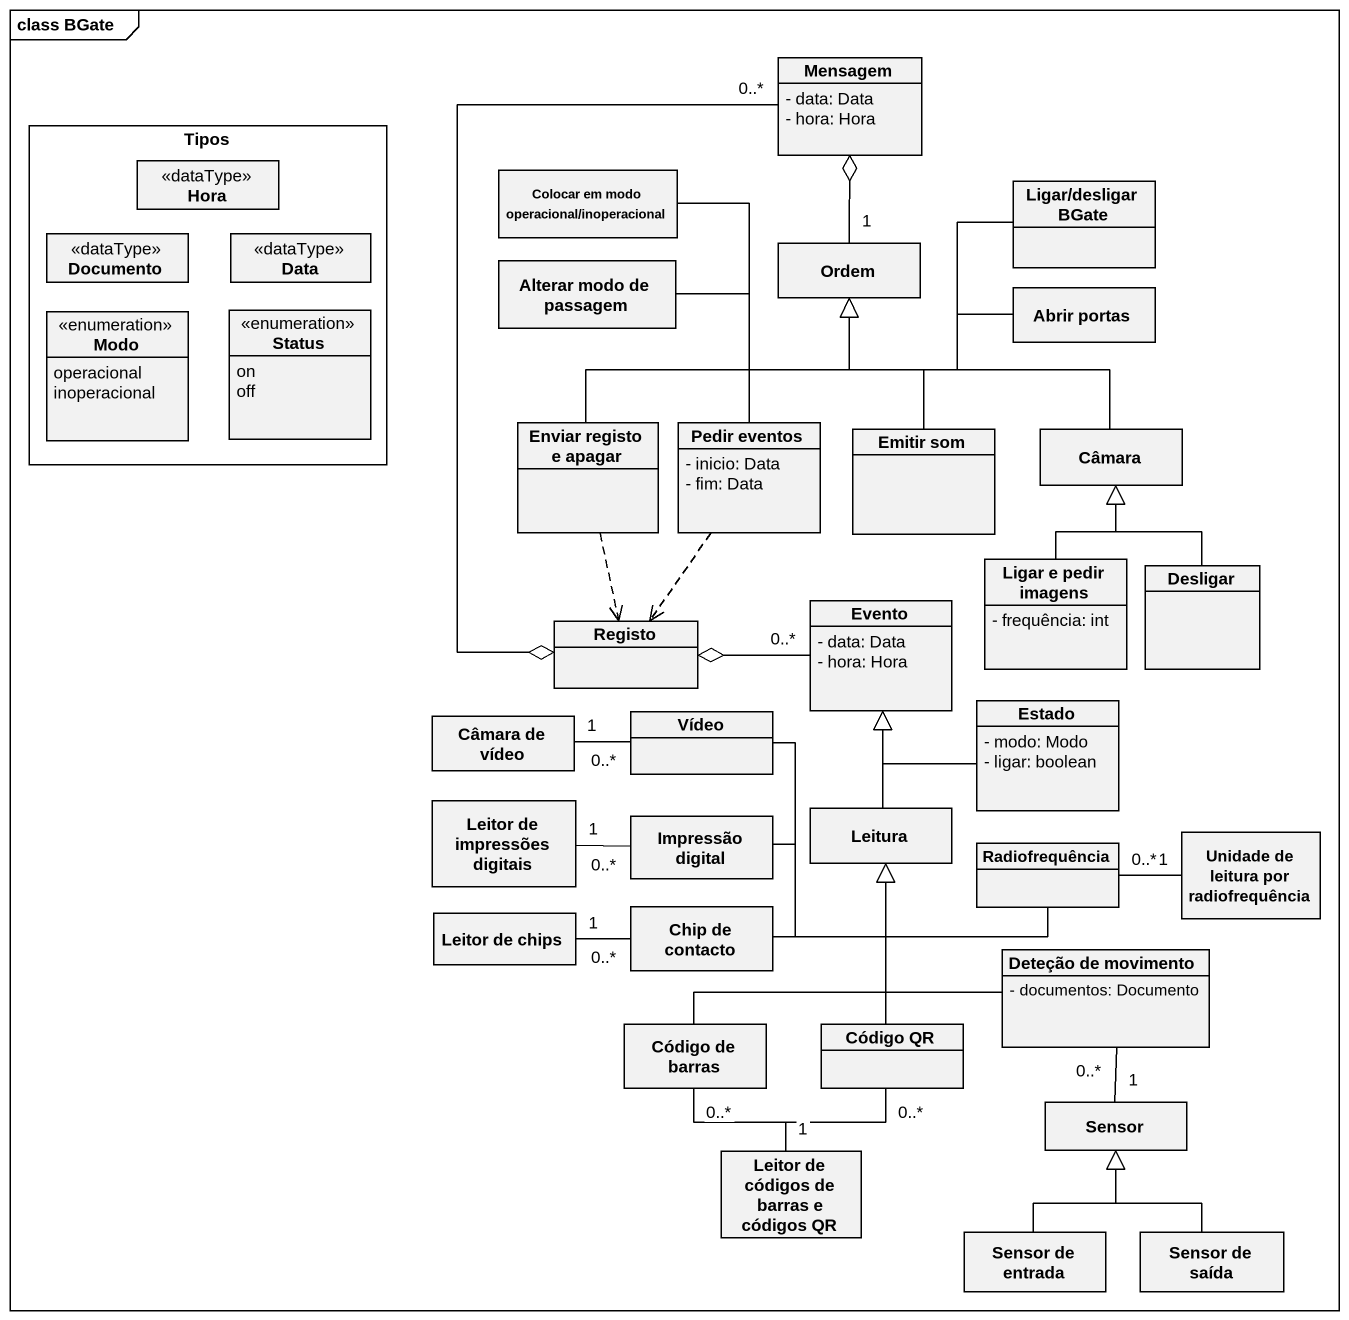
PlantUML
@startuml
mainframe class BGate
hide circle
hide empty members
skinparam classAttributeIconSize 0
class Mensagem {
  - data: Data
  - hora: Hora
}
rectangle Tipos {
  class Hora <<dataType>>
  class Documento <<dataType>>
  class Data <<dataType>>
  enum Modo {
    operacional
    inoperacional
  }
  enum Status {
    on
    off
  }
}
class "Colocar em modo operacional/inoperacional" as Colocar_em_modo_operacional
class "Ligar/desligar BGate" as Ligar_desligar_BGate
class "Alterar modo de passagem" as Alterar_modo_de_passagem
class Ordem
class "Abrir portas" as Abrir_portas
class "Enviar registo e apagar" as Enviar_registo_e_apagar
class "Pedir eventos" as Pedir_eventos {
  - inicio: Data
  - fim: Data
}
class "Emitir som" as Emitir_som
class Câmara
class "Ligar e pedir imagens" as Ligar_e_pedir_imagens {
  - frequência: int
}
class Desligar
class Registo
class Evento {
  - data: Data
  - hora: Hora
}
class "Câmara de vídeo" as Câmara_de_vídeo
class Vídeo
class Estado {
  - modo: Modo
  - ligar: boolean
}
class "Leitor de impressões digitais" as Leitor_de_impressões
class "Impressão digital" as Impressão_digital
class Leitura
class Radiofrequência
class "Unidade de leitura por radiofrequência" as Unidade_de_leitura_por
class "Leitor de chips" as Leitor_de_chips
class "Chip de contacto" as Chip_de_contacto
class "Deteção de movimento" as Deteção_de_movimento {
  - documentos: Documento
}
class "Código de barras" as Código_de_barras
class "Código QR" as Código_QR
class "Leitor de códigos de barras e códigos QR" as Leitor_de_códigos_de_barras
class Sensor
class "Sensor de entrada" as Sensor_de_entrada
class "Sensor de saída" as Sensor_de_saída
Mensagem "0..*" --o Registo
Colocar_em_modo_operacional -right-|> Ordem
Ligar_desligar_BGate -left-|> Ordem
Alterar_modo_de_passagem -right-|> Ordem
Ordem "1" -up-o Mensagem
Abrir_portas -left-|> Ordem
Enviar_registo_e_apagar -up-|> Ordem
Enviar_registo_e_apagar ..> Registo
Pedir_eventos -up-|> Ordem
Pedir_eventos ..> Registo
Emitir_som -up-|> Ordem
Câmara -up-|> Ordem
Ligar_e_pedir_imagens -up-|> Câmara
Desligar -up-|> Câmara
Evento "0..*" -left-o Registo
Câmara_de_vídeo "1" -right- "0..*" Vídeo
Vídeo -right-|> Leitura
Estado -up-|> Evento
Leitor_de_impressões "1" -right- "0..*" Impressão_digital
Impressão_digital -right-|> Leitura
Leitura -up-|> Evento
Radiofrequência -left-|> Leitura
Unidade_de_leitura_por "1" -left- "0..*" Radiofrequência
Leitor_de_chips "1" -right- "0..*" Chip_de_contacto
Chip_de_contacto -right-|> Leitura
Deteção_de_movimento -up-|> Leitura
Código_de_barras -up-|> Leitura
Código_QR -up-|> Leitura
Leitor_de_códigos_de_barras "1" -up- "0..*" Código_de_barras
Leitor_de_códigos_de_barras -up- "0..*" Código_QR
Sensor "1" -up- "0..*" Deteção_de_movimento
Sensor_de_entrada -up-|> Sensor
Sensor_de_saída -up-|> Sensor
@enduml
